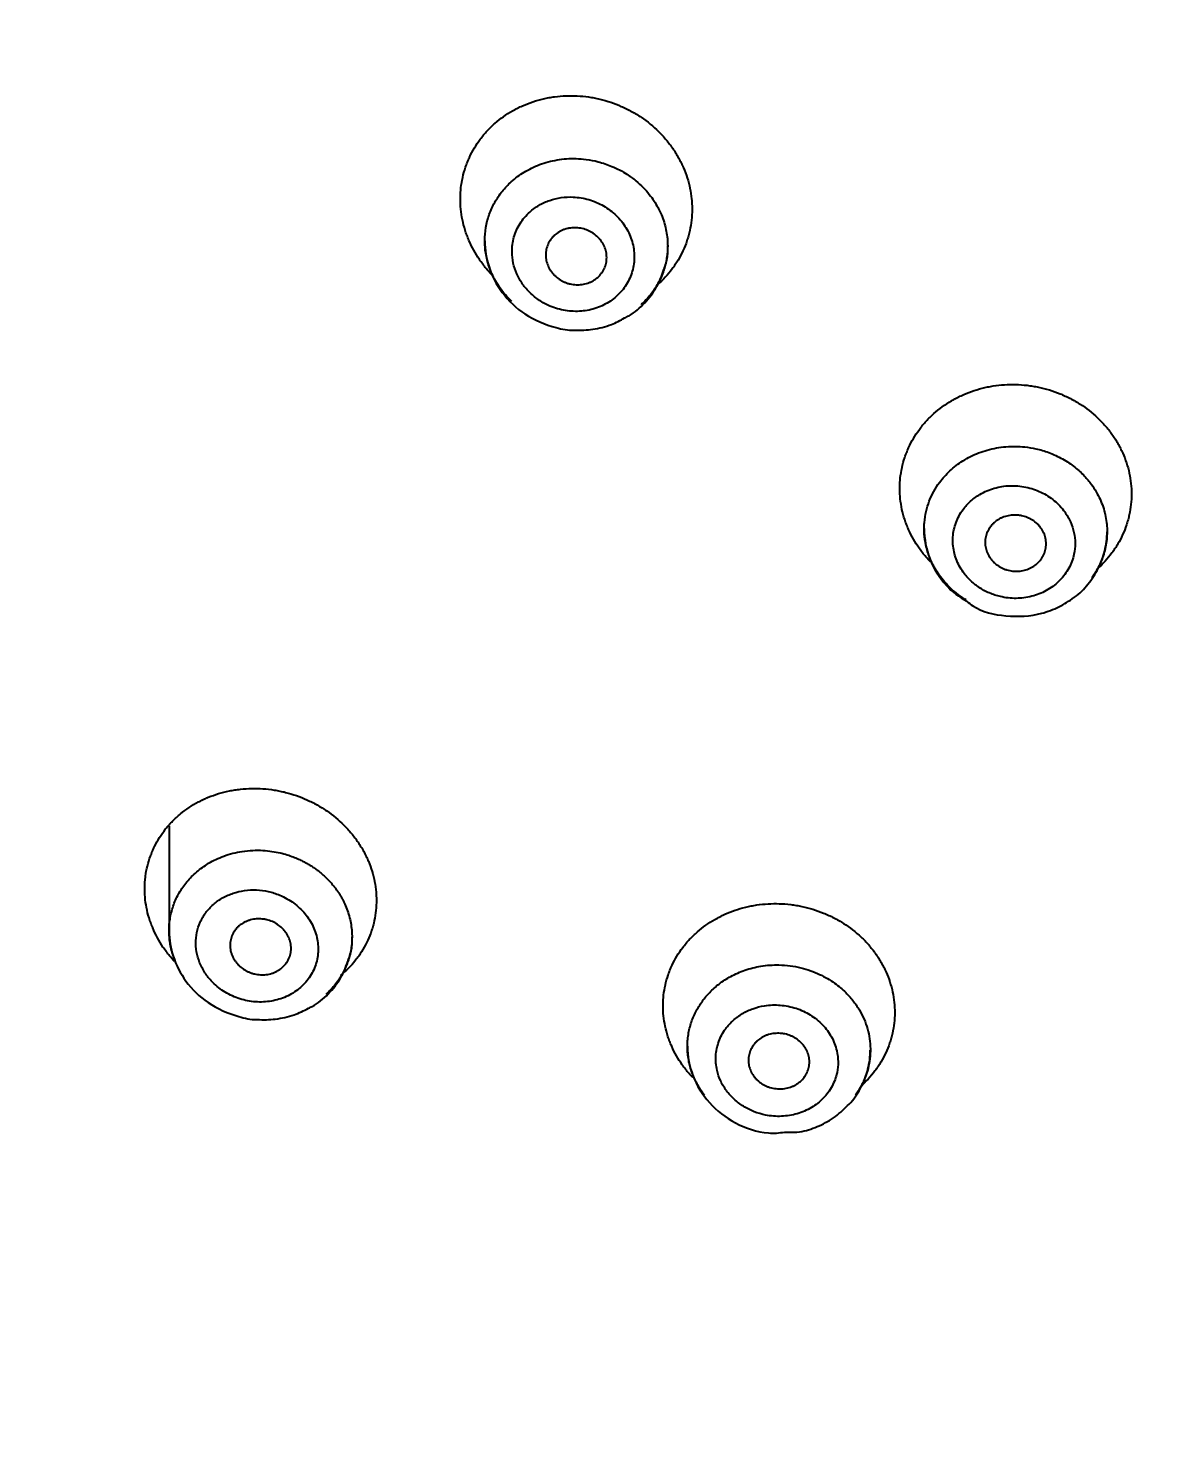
# Model space of a CAD drawing. Header units: millimetres. Extents: x 6110 to 6704, y -2661 to -1821.
# Drawn here: x 6328.56 to 6333.18, y -2169.86 to -2164.1 of the extents above; entities that cross this region are included whole.
import ezdxf

# ---------------------------------------------------------------- set-up
doc = ezdxf.new("R2010")
doc.units = ezdxf.units.MM
doc.header["$LTSCALE"] = 0.1
doc.linetypes.add('HIDDEN2', pattern=[4.7625, 3.175, -1.5875])
doc.layers.add('1', color=4, linetype='HIDDEN2', lineweight=13)
doc.layers.add('DIM', color=3, linetype='Continuous', lineweight=9)
doc.styles.get("Standard").update_dxf_attribs({"font": 'arial.ttf'})
doc.dimstyles.new('ISO-25', dxfattribs={"dimtxt": 2.5, "dimasz": 2.5, "dimexe": 1.25, "dimexo": 0.625, "dimtad": 1, "dimlfac": 5, "dimtxsty": 'Standard', "dimcen": 2.5, "dimadec": 0, "dimazin": 0, "dimtfac": 1, "dimtmove": 0, "dimatfit": 3, "dimfxl": 0, "dimarcsym": 0})

# ---------------------------------------------------------------- blocks, each defined once
blk = doc.blocks.new('*D85')
at = {"layer": 'Defpoints', "color": 0}
for p in [(6324.4599, -2027.3782), (6392.6916, -2027.3782), (6311.704, -2532.5418)]:
    blk.add_point(p, dxfattribs=at)
at = {"layer": 'DIM', "color": 0, "lineweight": -2}
for p, q in [((6325.0849, -2027.3782), (6393.9416, -2027.3782)), ((6392.6916, -2527.5418), (6392.6916, -2032.3782)), ((6312.329, -2532.5418), (6393.9416, -2532.5418))]:
    blk.add_line(p, q, dxfattribs=at)
at = {"layer": 'DIM', "color": 0}
for points in [[(6391.8583, -2032.3782), (6393.5249, -2032.3782), (6392.6916, -2027.3782)], [(6391.8583, -2527.5418), (6393.5249, -2527.5418), (6392.6916, -2532.5418)]]:
    blk.add_solid(points, dxfattribs=at)
at = {"layer": 'DIM', "color": 0, "insert": (6389.0618, -2279.96), "char_height": 5, "attachment_point": 5, "rotation": 90}
blk.add_mtext('2020,7', dxfattribs=at)
blk = doc.blocks.new('*D93')
at = {"layer": 'Defpoints', "color": 0}
for p in [(6325.0849, -2027.3782), (6402.037, -2595.9805), (6423.8203, -2595.9805)]:
    blk.add_point(p, dxfattribs=at)
at = {"layer": 'DIM', "color": 0, "lineweight": -2}
for p, q in [((6325.7099, -2027.3782), (6425.0703, -2027.3782)), ((6423.8203, -2032.3782), (6423.8203, -2590.9805)), ((6402.662, -2595.9805), (6425.0703, -2595.9805))]:
    blk.add_line(p, q, dxfattribs=at)
at = {"layer": 'DIM', "color": 0}
for points in [[(6422.9869, -2032.3782), (6424.6536, -2032.3782), (6423.8203, -2027.3782)], [(6422.9869, -2590.9805), (6424.6536, -2590.9805), (6423.8203, -2595.9805)]]:
    blk.add_solid(points, dxfattribs=at)
at = {"layer": 'DIM', "color": 0, "insert": (6420.1905, -2311.6794), "char_height": 5, "attachment_point": 5, "rotation": 90}
blk.add_mtext('2274,4', dxfattribs=at)

msp = doc.modelspace()

# ---------------------------------------------------------------- hatches: boundary and pattern name
at = {"layer": 'DIM'}
h = msp.add_hatch(dxfattribs=at)
h.set_pattern_fill('ANSI31', color=2)
edge = h.paths.add_edge_path()
edge.add_line((6619.6172, -2595.9805), (6619.6172, -1962.2056))
edge.add_line((6634.6172, -1966.1101), (6619.6172, -1966.1101))
edge.add_line((6634.6172, -2610.9805), (6634.6172, -1966.1101))
edge.add_line((6634.6172, -2610.9805), (6184.4567, -2610.9805))
edge.add_line((6619.6172, -2595.9805), (6184.4567, -2595.9805))
edge.add_line((6184.4567, -2610.9805), (6184.4567, -2595.9805))

# ---------------------------------------------------------------- linework, layer by layer
at = {"layer": '1', "color": 7, "linetype": 'Continuous', "lineweight": -3}
msp.add_line((6329.1343, -2167.3685), (6329.1343, -2167.7969), dxfattribs=at)
for centre, major_axis, start_param, end_param in [((6338.0093, -2168.509), (-13.75, 0), 3.141606, 7.301236), ((6338.0093, -2168.5196), (-13.75, 0), 3.141627, 6.283151), ((6338.0093, -2168.8384), (13.1753, 0), 4.984867, 10.723113)]:
    msp.add_ellipse(centre, major_axis=major_axis, ratio=0.906308, start_param=start_param, end_param=end_param, dxfattribs=at)
for points, knots in [([(6330.4565, -2165.1065), (6330.4488, -2165.0985), (6330.4414, -2165.0902), (6330.4294, -2165.0758), (6330.4246, -2165.0698), (6330.4154, -2165.0576), (6330.411, -2165.0515), (6330.3897, -2165.0203), (6330.3753, -2164.9941), (6330.3606, -2164.9599), (6330.3579, -2164.9529), (6330.3527, -2164.9389), (6330.3503, -2164.9318), (6330.3436, -2164.9105), (6330.3399, -2164.8963), (6330.3311, -2164.8532), (6330.3282, -2164.8242), (6330.3284, -2164.7875), (6330.3287, -2164.7802), (6330.3295, -2164.7656), (6330.3302, -2164.7584), (6330.3326, -2164.7368), (6330.3373, -2164.7083), (6330.345, -2164.6805), (6330.352, -2164.6598), (6330.3545, -2164.653), (6330.3599, -2164.6394), (6330.3627, -2164.6327), (6330.3779, -2164.5996), (6330.3928, -2164.5747), (6330.4146, -2164.5456), (6330.4192, -2164.5398), (6330.4286, -2164.5285), (6330.4334, -2164.523), (6330.4486, -2164.5067), (6330.4592, -2164.4964), (6330.4924, -2164.4673), (6330.5166, -2164.4501), (6330.5493, -2164.4314), (6330.5559, -2164.4278), (6330.5695, -2164.421), (6330.5763, -2164.4178), (6330.597, -2164.4085), (6330.6252, -2164.3976), (6330.6545, -2164.3894), (6330.6768, -2164.3842), (6330.6844, -2164.3826), (6330.6996, -2164.3799), (6330.7072, -2164.3787), (6330.7456, -2164.3736), (6330.7765, -2164.3724), (6330.8228, -2164.3748), (6330.8383, -2164.3763), (6330.8616, -2164.3796), (6330.8694, -2164.3809), (6330.8848, -2164.3838), (6330.8924, -2164.3855), (6330.9303, -2164.3945), (6330.9598, -2164.4044), (6330.9954, -2164.42), (6331.0025, -2164.4233), (6331.0166, -2164.4302), (6331.0235, -2164.4339), (6331.044, -2164.4452), (6331.0572, -2164.4533), (6331.0955, -2164.4792), (6331.1193, -2164.4986), (6331.1467, -2164.5257), (6331.1521, -2164.5313), (6331.1624, -2164.5426), (6331.1675, -2164.5483), (6331.1821, -2164.5658), (6331.2003, -2164.5898), (6331.2161, -2164.6153), (6331.227, -2164.635), (6331.2305, -2164.6417), (6331.2371, -2164.6552), (6331.2402, -2164.6621), (6331.2549, -2164.6963), (6331.2638, -2164.7244), (6331.2726, -2164.7674), (6331.2749, -2164.7819), (6331.2771, -2164.8039), (6331.2776, -2164.8112), (6331.2783, -2164.8258), (6331.2784, -2164.8331), (6331.2782, -2164.8693), (6331.275, -2164.898), (6331.2672, -2164.9334), (6331.2655, -2164.9405), (6331.2616, -2164.9546), (6331.2594, -2164.9615), (6331.2525, -2164.9821), (6331.2418, -2165.009), (6331.2284, -2165.0346), (6331.2173, -2165.0533), (6331.2134, -2165.0594), (6331.2052, -2165.0716), (6331.201, -2165.0776), (6331.1789, -2165.1071), (6331.1589, -2165.1288), (6331.1364, -2165.1485)], [0, 0, 0, 0, 0.015212, 0.015212, 0.025688, 0.025688, 0.036165, 0.036165, 0.07807, 0.07807, 0.088547, 0.088547, 0.099023, 0.099023, 0.119976, 0.119976, 0.161882, 0.161882, 0.172359, 0.172359, 0.182835, 0.182835, 0.203788, 0.224741, 0.224741, 0.235218, 0.235218, 0.245694, 0.245694, 0.2876, 0.2876, 0.298076, 0.298076, 0.308553, 0.308553, 0.329506, 0.329506, 0.371412, 0.371412, 0.381888, 0.381888, 0.392365, 0.392365, 0.413318, 0.434271, 0.434271, 0.444747, 0.444747, 0.455223, 0.455223, 0.497129, 0.497129, 0.518082, 0.518082, 0.528559, 0.528559, 0.539035, 0.539035, 0.580941, 0.580941, 0.591418, 0.591418, 0.601894, 0.601894, 0.622847, 0.622847, 0.664753, 0.664753, 0.675229, 0.675229, 0.685706, 0.685706, 0.706659, 0.727612, 0.727612, 0.738088, 0.738088, 0.748565, 0.748565, 0.790471, 0.790471, 0.811424, 0.811424, 0.8219, 0.8219, 0.832376, 0.832376, 0.874282, 0.874282, 0.884759, 0.884759, 0.895235, 0.895235, 0.916188, 0.937141, 0.937141, 0.947618, 0.947618, 0.958094, 0.958094, 1, 1, 1, 1]), ([(6330.4284, -2164.9675), (6330.4284, -2164.9494), (6330.4315, -2164.9129), (6330.4454, -2164.86), (6330.4681, -2164.81), (6330.4987, -2164.7648), (6330.5387, -2164.7224), (6330.5897, -2164.6844), (6330.6531, -2164.6535), (6330.7254, -2164.634), (6330.7905, -2164.6295), (6330.847, -2164.6339), (6330.8966, -2164.6435), (6330.9537, -2164.6627), (6331.0055, -2164.69), (6331.0475, -2164.7206), (6331.0779, -2164.7486), (6331.1027, -2164.7767), (6331.1224, -2164.8039), (6331.1376, -2164.8295), (6331.1553, -2164.8653), (6331.1715, -2164.9133), (6331.1779, -2164.959), (6331.1784, -2164.984), (6331.1784, -2164.9887)], [0, 0, 0, 0, 0.049851, 0.100414, 0.150412, 0.199851, 0.24874, 0.306953, 0.368131, 0.432286, 0.499424, 0.533734, 0.576396, 0.627402, 0.686743, 0.725751, 0.761644, 0.794419, 0.824077, 0.850617, 0.874039, 0.93123, 0.987189, 1, 1, 1, 1]), ([(6330.9688, -2165.1957), (6330.9765, -2165.1887), (6330.991, -2165.1739), (6331.0093, -2165.149), (6331.0236, -2165.1218), (6331.0341, -2165.0931), (6331.0404, -2165.0631), (6331.0423, -2165.0325), (6331.04, -2165.0018), (6331.0333, -2164.9714), (6331.0226, -2164.942), (6331.008, -2164.914), (6330.9896, -2164.8878), (6330.9678, -2164.864), (6330.9432, -2164.8428), (6330.9159, -2164.8247), (6330.8864, -2164.81), (6330.8554, -2164.7988), (6330.8232, -2164.7915), (6330.785, -2164.7876), (6330.7413, -2164.7897), (6330.6939, -2164.8012), (6330.6501, -2164.8211), (6330.6161, -2164.846), (6330.5908, -2164.872), (6330.5725, -2164.897), (6330.5581, -2164.9242), (6330.5476, -2164.953), (6330.5414, -2164.983), (6330.5393, -2165.0187), (6330.5438, -2165.0598), (6330.5586, -2165.1046), (6330.582, -2165.1461), (6330.6136, -2165.1829), (6330.6517, -2165.2136), (6330.6906, -2165.2344), (6330.7267, -2165.2473), (6330.7589, -2165.2546), (6330.7916, -2165.2579), (6330.8244, -2165.2573), (6330.8566, -2165.2526), (6330.8877, -2165.2439), (6330.9172, -2165.2316), (6330.9446, -2165.2156), (6330.961, -2165.2027), (6330.9688, -2165.1957)], [0, 0, 0, 0, 0.020913, 0.041616, 0.062519, 0.083436, 0.104147, 0.125044, 0.145884, 0.166598, 0.187561, 0.208333, 0.229051, 0.250073, 0.270835, 0.291551, 0.312574, 0.33341, 0.354119, 0.375059, 0.406327, 0.437506, 0.468858, 0.500099, 0.521001, 0.541751, 0.562693, 0.583575, 0.604285, 0.62517, 0.656449, 0.687612, 0.718927, 0.75007, 0.781384, 0.812537, 0.833475, 0.854197, 0.875058, 0.895961, 0.916665, 0.937543, 0.958421, 0.979109, 1, 1, 1, 1]), ([(6330.8915, -2165.1181), (6330.8856, -2165.1233), (6330.8793, -2165.1278), (6330.8691, -2165.1337), (6330.8655, -2165.1356), (6330.8583, -2165.1388), (6330.8545, -2165.1403), (6330.8431, -2165.1442), (6330.8353, -2165.1461), (6330.8233, -2165.1477), (6330.8192, -2165.1481), (6330.811, -2165.1485), (6330.8069, -2165.1485), (6330.7947, -2165.1479), (6330.7866, -2165.1468), (6330.7766, -2165.1445), (6330.7746, -2165.144), (6330.7706, -2165.1429), (6330.7647, -2165.1411), (6330.7551, -2165.1374), (6330.7478, -2165.1339), (6330.7406, -2165.13), (6330.7371, -2165.1278), (6330.7269, -2165.121), (6330.7206, -2165.1159), (6330.712, -2165.1075), (6330.7093, -2165.1045), (6330.7041, -2165.0984), (6330.7016, -2165.0952), (6330.6948, -2165.0854), (6330.691, -2165.0785), (6330.6863, -2165.0677), (6330.6849, -2165.064), (6330.6826, -2165.0566), (6330.6816, -2165.0528), (6330.6792, -2165.0415), (6330.6784, -2165.0339), (6330.6784, -2165.0223), (6330.6786, -2165.0185), (6330.6794, -2165.0109), (6330.6806, -2165.0034), (6330.6826, -2164.9961), (6330.685, -2164.9888), (6330.6864, -2164.9852), (6330.6911, -2164.9748), (6330.695, -2164.9682), (6330.7018, -2164.959), (6330.7043, -2164.956), (6330.7096, -2164.9502), (6330.7123, -2164.9475), (6330.7211, -2164.9398), (6330.7274, -2164.9352), (6330.7377, -2164.9293), (6330.7412, -2164.9274), (6330.7485, -2164.9242), (6330.7559, -2164.9212), (6330.7636, -2164.919), (6330.7695, -2164.9176), (6330.7714, -2164.9172), (6330.7754, -2164.9164), (6330.7774, -2164.9161), (6330.7875, -2164.9147), (6330.7956, -2164.9143), (6330.8079, -2164.9149), (6330.8119, -2164.9153), (6330.8201, -2164.9164), (6330.8242, -2164.9171), (6330.8362, -2164.9199), (6330.8439, -2164.9225), (6330.8552, -2164.9273), (6330.859, -2164.9292), (6330.8662, -2164.9331), (6330.8697, -2164.9352), (6330.8798, -2164.942), (6330.886, -2164.947), (6330.8948, -2164.9556), (6330.8975, -2164.9585), (6330.9027, -2164.9646), (6330.9075, -2164.9709), (6330.9117, -2164.9776), (6330.9155, -2164.9845), (6330.9173, -2164.9881), (6330.922, -2164.9989), (6330.9244, -2165.0063), (6330.9268, -2165.0176), (6330.9274, -2165.0214), (6330.9282, -2165.0291), (6330.9284, -2165.033), (6330.9284, -2165.0444), (6330.9276, -2165.052), (6330.9252, -2165.0632), (6330.9242, -2165.0669), (6330.9218, -2165.0742), (6330.919, -2165.0812), (6330.9155, -2165.088), (6330.9117, -2165.0946), (6330.9095, -2165.0978), (6330.9026, -2165.1071), (6330.8974, -2165.1129), (6330.8915, -2165.1181)], [0, 0, 0, 0, 0.03125, 0.03125, 0.046875, 0.046875, 0.0625, 0.0625, 0.09375, 0.09375, 0.109375, 0.109375, 0.125, 0.125, 0.15625, 0.15625, 0.164063, 0.164063, 0.171875, 0.1875, 0.203125, 0.203125, 0.21875, 0.21875, 0.25, 0.25, 0.265625, 0.265625, 0.28125, 0.28125, 0.3125, 0.3125, 0.328125, 0.328125, 0.34375, 0.34375, 0.375, 0.375, 0.390625, 0.390625, 0.40625, 0.421875, 0.421875, 0.4375, 0.4375, 0.46875, 0.46875, 0.484375, 0.484375, 0.5, 0.5, 0.53125, 0.53125, 0.546875, 0.546875, 0.5625, 0.578125, 0.578125, 0.585938, 0.585938, 0.59375, 0.59375, 0.625, 0.625, 0.640625, 0.640625, 0.65625, 0.65625, 0.6875, 0.6875, 0.703125, 0.703125, 0.71875, 0.71875, 0.75, 0.75, 0.765625, 0.765625, 0.78125, 0.796875, 0.796875, 0.8125, 0.8125, 0.84375, 0.84375, 0.859375, 0.859375, 0.875, 0.875, 0.90625, 0.90625, 0.921875, 0.921875, 0.9375, 0.953125, 0.953125, 0.96875, 0.96875, 1, 1, 1, 1]), ([(6330.5391, -2165.2169), (6330.5299, -2165.2082), (6330.5129, -2165.1903), (6330.4907, -2165.1619), (6330.4724, -2165.1329), (6330.4576, -2165.1039), (6330.4462, -2165.0751), (6330.4379, -2165.0471), (6330.4323, -2165.02), (6330.4292, -2164.994), (6330.4284, -2164.9766), (6330.4284, -2164.968), (6330.4284, -2164.9675)], [0, 0, 0, 0, 0.131335, 0.257498, 0.378454, 0.494203, 0.604747, 0.710087, 0.810223, 0.905157, 0.994891, 1, 1, 1, 1]), ([(6330.4284, -2164.9678), (6330.4289, -2165.0054), (6330.4409, -2165.0794), (6330.4963, -2165.1865), (6330.5916, -2165.2769), (6330.699, -2165.3212), (6330.7715, -2165.336), (6330.7975, -2165.3346), (6330.7988, -2165.3346)], [0, 0, 0, 0, 0.193845, 0.401845, 0.625168, 0.865833, 0.993034, 1, 1, 1, 1]), ([(6331.1784, -2164.9887), (6331.1784, -2165.0039), (6331.176, -2165.037), (6331.1685, -2165.0694), (6331.163, -2165.0865)], [0, 0, 0, 0, 0.458763, 1, 1, 1, 1]), ([(6331.0016, -2165.2844), (6331.0079, -2165.2816), (6331.0392, -2165.2662), (6331.0867, -2165.2234), (6331.1353, -2165.16), (6331.1545, -2165.1124), (6331.1611, -2165.0894)], [0, 0, 0, 0, 0.07826, 0.397172, 0.72426, 1, 1, 1, 1]), ([(6331.163, -2165.0865), (6331.1625, -2165.0879), (6331.1561, -2165.1074), (6331.1403, -2165.1434), (6331.1089, -2165.1903), (6331.0831, -2165.2177), (6331.0693, -2165.2302)], [0, 0, 0, 0, 0.025772, 0.358155, 0.682881, 1, 1, 1, 1]), ([(6330.7988, -2165.3346), (6330.8233, -2165.3356), (6330.8736, -2165.3329), (6330.9432, -2165.3156), (6330.9843, -2165.295), (6331.0016, -2165.2844)], [0, 0, 0, 0, 0.339816, 0.712079, 1, 1, 1, 1]), ([(6332.2555, -2166.284), (6332.2493, -2166.2776), (6332.2432, -2166.2711), (6332.2324, -2166.2587), (6332.2276, -2166.2528), (6332.2183, -2166.241), (6332.2139, -2166.235), (6332.1924, -2166.2047), (6332.1778, -2166.1792), (6332.163, -2166.1457), (6332.1602, -2166.1389), (6332.1549, -2166.1252), (6332.1524, -2166.1182), (6332.1457, -2166.0974), (6332.1419, -2166.0834), (6332.1329, -2166.0411), (6332.1299, -2166.0126), (6332.1299, -2165.9764), (6332.1301, -2165.9692), (6332.1309, -2165.9548), (6332.1314, -2165.9476), (6332.1337, -2165.9263), (6332.1383, -2165.8981), (6332.1459, -2165.8705), (6332.1527, -2165.85), (6332.1551, -2165.8433), (6332.1604, -2165.8297), (6332.1633, -2165.8231), (6332.1782, -2165.7902), (6332.1929, -2165.7654), (6332.2145, -2165.7361), (6332.2189, -2165.7304), (6332.2282, -2165.719), (6332.2331, -2165.7135), (6332.248, -2165.6971), (6332.2585, -2165.6867), (6332.2915, -2165.6572), (6332.3155, -2165.6397), (6332.3479, -2165.6205), (6332.3546, -2165.6168), (6332.368, -2165.6097), (6332.3748, -2165.6064), (6332.3954, -2165.5968), (6332.4235, -2165.5853), (6332.4527, -2165.5764), (6332.475, -2165.5708), (6332.4825, -2165.5691), (6332.4976, -2165.5659), (6332.5053, -2165.5646), (6332.5436, -2165.5585), (6332.5745, -2165.5566), (6332.6209, -2165.5578), (6332.6364, -2165.5589), (6332.6597, -2165.5616), (6332.6675, -2165.5627), (6332.683, -2165.5652), (6332.6906, -2165.5666), (6332.7287, -2165.5746), (6332.7582, -2165.5836), (6332.7941, -2165.5982), (6332.8012, -2165.6013), (6332.8153, -2165.6078), (6332.8223, -2165.6113), (6332.843, -2165.6219), (6332.8563, -2165.6296), (6332.8948, -2165.6543), (6332.9187, -2165.673), (6332.9464, -2165.6991), (6332.9518, -2165.7045), (6332.9623, -2165.7154), (6332.9673, -2165.7209), (6332.9821, -2165.7378), (6333.0005, -2165.7611), (6333.0164, -2165.786), (6333.0274, -2165.8052), (6333.0309, -2165.8117), (6333.0376, -2165.8249), (6333.0408, -2165.8316), (6333.0557, -2165.865), (6333.0647, -2165.8925), (6333.0738, -2165.9347), (6333.0761, -2165.949), (6333.0791, -2165.9778), (6333.0799, -2165.9922), (6333.0799, -2166.035), (6333.0768, -2166.0633), (6333.0692, -2166.0984), (6333.0675, -2166.1054), (6333.0637, -2166.1193), (6333.0616, -2166.1262), (6333.0548, -2166.1466), (6333.0443, -2166.1733), (6333.0311, -2166.1988), (6333.0201, -2166.2175), (6333.0163, -2166.2236), (6333.0082, -2166.2358), (6333.004, -2166.2418), (6332.9822, -2166.2713), (6332.9624, -2166.2931), (6332.9401, -2166.3131)], [0, 0, 0, 0, 0.012398, 0.012398, 0.022904, 0.022904, 0.033411, 0.033411, 0.075436, 0.075436, 0.085943, 0.085943, 0.096449, 0.096449, 0.117462, 0.117462, 0.159487, 0.159487, 0.169994, 0.169994, 0.1805, 0.1805, 0.201513, 0.222526, 0.222526, 0.233032, 0.233032, 0.243539, 0.243539, 0.285564, 0.285564, 0.296071, 0.296071, 0.306577, 0.306577, 0.32759, 0.32759, 0.369616, 0.369616, 0.380122, 0.380122, 0.390628, 0.390628, 0.411641, 0.432654, 0.432654, 0.44316, 0.44316, 0.453667, 0.453667, 0.495692, 0.495692, 0.516705, 0.516705, 0.527212, 0.527212, 0.537718, 0.537718, 0.579744, 0.579744, 0.59025, 0.59025, 0.600757, 0.600757, 0.621769, 0.621769, 0.663795, 0.663795, 0.674301, 0.674301, 0.684808, 0.684808, 0.705821, 0.726833, 0.726833, 0.73734, 0.73734, 0.747846, 0.747846, 0.789872, 0.789872, 0.810885, 0.810885, 0.831897, 0.831897, 0.873923, 0.873923, 0.88443, 0.88443, 0.894936, 0.894936, 0.915949, 0.936962, 0.936962, 0.947468, 0.947468, 0.957974, 0.957974, 1, 1, 1, 1]), ([(6332.2299, -2166.1488), (6332.2299, -2166.1402), (6332.2308, -2166.1165), (6332.2368, -2166.0783), (6332.2499, -2166.0354), (6332.2685, -2165.9955), (6332.2956, -2165.953), (6332.3345, -2165.9094), (6332.3884, -2165.868), (6332.4529, -2165.8355), (6332.5262, -2165.8148), (6332.591, -2165.8095), (6332.6455, -2165.8129), (6332.6912, -2165.8205), (6332.7438, -2165.8361), (6332.7981, -2165.8613), (6332.8472, -2165.8943), (6332.8861, -2165.9302), (6332.9147, -2165.9645), (6332.9419, -2166.0063), (6332.9653, -2166.0582), (6332.9797, -2166.122), (6332.981, -2166.185), (6332.9702, -2166.2452), (6332.9489, -2166.3008), (6332.9284, -2166.3345), (6332.9169, -2166.3501)], [0, 0, 0, 0, 0.020043, 0.05554, 0.090308, 0.124345, 0.157654, 0.20605, 0.256582, 0.309253, 0.364064, 0.421017, 0.448038, 0.48117, 0.52041, 0.565752, 0.610467, 0.649519, 0.682902, 0.710615, 0.762536, 0.812979, 0.861945, 0.909437, 0.955454, 1, 1, 1, 1]), ([(6332.8066, -2166.3362), (6332.8127, -2166.328), (6332.8237, -2166.3107), (6332.8363, -2166.283), (6332.846, -2166.2491), (6332.8503, -2166.2088), (6332.8452, -2166.1635), (6332.8308, -2166.1196), (6332.81, -2166.0835), (6332.7867, -2166.055), (6332.7634, -2166.0331), (6332.7374, -2166.0141), (6332.709, -2165.9983), (6332.6786, -2165.986), (6332.6469, -2165.9774), (6332.6143, -2165.9726), (6332.5815, -2165.9717), (6332.5489, -2165.9749), (6332.5171, -2165.9819), (6332.4867, -2165.9927), (6332.4535, -2166.0096), (6332.4194, -2166.0345), (6332.3915, -2166.0654), (6332.3723, -2166.0955), (6332.3597, -2166.1234), (6332.3513, -2166.1525), (6332.3471, -2166.1825), (6332.3472, -2166.2129), (6332.3517, -2166.243), (6332.3602, -2166.2725), (6332.3729, -2166.3008), (6332.3922, -2166.3317), (6332.4201, -2166.3637), (6332.4584, -2166.3933), (6332.5019, -2166.4158), (6332.544, -2166.4284), (6332.5819, -2166.434), (6332.6148, -2166.4347), (6332.6473, -2166.4315), (6332.679, -2166.4244), (6332.7094, -2166.4135), (6332.7379, -2166.399), (6332.764, -2166.3812), (6332.7873, -2166.3603), (6332.8006, -2166.3445), (6332.8066, -2166.3362)], [0, 0, 0, 0, 0.020914, 0.041607, 0.062488, 0.093728, 0.124941, 0.156107, 0.187404, 0.208174, 0.228894, 0.249923, 0.270675, 0.291393, 0.312433, 0.333242, 0.353953, 0.374923, 0.395822, 0.416536, 0.437407, 0.468733, 0.499978, 0.520864, 0.541628, 0.562599, 0.583466, 0.604178, 0.625077, 0.646043, 0.666755, 0.687565, 0.718946, 0.750019, 0.781387, 0.812486, 0.833437, 0.854155, 0.875008, 0.89589, 0.916597, 0.937516, 0.958391, 0.979082, 1, 1, 1, 1]), ([(6332.6932, -2166.2914), (6332.6873, -2166.2966), (6332.681, -2166.3013), (6332.6708, -2166.3073), (6332.6673, -2166.3091), (6332.6601, -2166.3125), (6332.6563, -2166.3141), (6332.645, -2166.3181), (6332.6372, -2166.3201), (6332.6251, -2166.322), (6332.6211, -2166.3225), (6332.6129, -2166.323), (6332.6088, -2166.3231), (6332.5966, -2166.3228), (6332.5885, -2166.3219), (6332.5764, -2166.3194), (6332.5724, -2166.3184), (6332.5645, -2166.316), (6332.5569, -2166.3133), (6332.5495, -2166.3099), (6332.5441, -2166.3071), (6332.5423, -2166.3062), (6332.5388, -2166.3041), (6332.5371, -2166.3031), (6332.5285, -2166.2976), (6332.5222, -2166.2927), (6332.5136, -2166.2845), (6332.5109, -2166.2817), (6332.5056, -2166.2757), (6332.5032, -2166.2726), (6332.4964, -2166.263), (6332.4925, -2166.2563), (6332.4878, -2166.2457), (6332.4865, -2166.2421), (6332.4841, -2166.2348), (6332.4831, -2166.2311), (6332.4807, -2166.22), (6332.4799, -2166.2125), (6332.4799, -2166.2011), (6332.4801, -2166.1973), (6332.4809, -2166.1898), (6332.4821, -2166.1824), (6332.4841, -2166.1752), (6332.4864, -2166.168), (6332.4878, -2166.1644), (6332.4925, -2166.154), (6332.4964, -2166.1475), (6332.5032, -2166.1383), (6332.5057, -2166.1353), (6332.5109, -2166.1295), (6332.5137, -2166.1268), (6332.5223, -2166.119), (6332.5286, -2166.1144), (6332.5389, -2166.1083), (6332.5424, -2166.1064), (6332.5497, -2166.1031), (6332.557, -2166.1), (6332.5647, -2166.0977), (6332.5725, -2166.0957), (6332.5765, -2166.0948), (6332.5887, -2166.0929), (6332.5968, -2166.0924), (6332.609, -2166.0927), (6332.6131, -2166.093), (6332.6192, -2166.0937), (6332.6213, -2166.0939), (6332.6253, -2166.0946), (6332.6273, -2166.095), (6332.6373, -2166.097), (6332.6451, -2166.0994), (6332.6565, -2166.104), (6332.6602, -2166.1057), (6332.6674, -2166.1094), (6332.6709, -2166.1115), (6332.6811, -2166.118), (6332.6874, -2166.1229), (6332.6961, -2166.1311), (6332.6989, -2166.134), (6332.7041, -2166.1399), (6332.7089, -2166.146), (6332.7131, -2166.1526), (6332.717, -2166.1593), (6332.7188, -2166.1628), (6332.7235, -2166.1734), (6332.7258, -2166.1806), (6332.7282, -2166.1917), (6332.7289, -2166.1955), (6332.7297, -2166.2031), (6332.7299, -2166.2069), (6332.7299, -2166.2182), (6332.7291, -2166.2256), (6332.7267, -2166.2367), (6332.7257, -2166.2404), (6332.7233, -2166.2476), (6332.7206, -2166.2546), (6332.7171, -2166.2613), (6332.7132, -2166.2678), (6332.7111, -2166.2711), (6332.7043, -2166.2804), (6332.699, -2166.2861), (6332.6932, -2166.2914)], [0, 0, 0, 0, 0.03125, 0.03125, 0.046875, 0.046875, 0.0625, 0.0625, 0.09375, 0.09375, 0.109375, 0.109375, 0.125, 0.125, 0.15625, 0.15625, 0.171875, 0.171875, 0.1875, 0.203125, 0.203125, 0.210937, 0.210937, 0.21875, 0.21875, 0.25, 0.25, 0.265625, 0.265625, 0.28125, 0.28125, 0.3125, 0.3125, 0.328125, 0.328125, 0.34375, 0.34375, 0.375, 0.375, 0.390625, 0.390625, 0.40625, 0.421875, 0.421875, 0.4375, 0.4375, 0.46875, 0.46875, 0.484375, 0.484375, 0.5, 0.5, 0.53125, 0.53125, 0.546875, 0.546875, 0.5625, 0.578125, 0.578125, 0.59375, 0.59375, 0.625, 0.625, 0.640625, 0.640625, 0.648437, 0.648437, 0.65625, 0.65625, 0.6875, 0.6875, 0.703125, 0.703125, 0.71875, 0.71875, 0.75, 0.75, 0.765625, 0.765625, 0.78125, 0.796875, 0.796875, 0.8125, 0.8125, 0.84375, 0.84375, 0.859375, 0.859375, 0.875, 0.875, 0.90625, 0.90625, 0.921875, 0.921875, 0.9375, 0.953125, 0.953125, 0.96875, 0.96875, 1, 1, 1, 1]), ([(6332.4017, -2166.4405), (6332.4001, -2166.4396), (6332.3863, -2166.4311), (6332.3621, -2166.414), (6332.3323, -2166.3876), (6332.3075, -2166.3605), (6332.2872, -2166.3334), (6332.2711, -2166.3071), (6332.2585, -2166.2819), (6332.249, -2166.2584), (6332.2421, -2166.2369), (6332.2348, -2166.2076), (6332.2306, -2166.1784), (6332.2299, -2166.1557), (6332.2299, -2166.1488)], [0, 0, 0, 0, 0.01524, 0.132259, 0.241871, 0.344073, 0.438866, 0.526247, 0.606216, 0.678771, 0.743912, 0.801638, 0.939588, 1, 1, 1, 1]), ([(6332.23, -2166.1473), (6332.2304, -2166.1912), (6332.2455, -2166.2737), (6332.3101, -2166.3808), (6332.3725, -2166.4281), (6332.4045, -2166.4458)], [0, 0, 0, 0, 0.353215, 0.714507, 1, 1, 1, 1]), ([(6332.844, -2166.4303), (6332.8447, -2166.4299), (6332.8673, -2166.4158), (6332.9032, -2166.3765), (6332.9466, -2166.3129), (6332.9731, -2166.2392), (6332.9795, -2166.188), (6332.9797, -2166.1615)], [0, 0, 0, 0, 0.007988, 0.25045, 0.497735, 0.747493, 1, 1, 1, 1]), ([(6332.4045, -2166.4458), (6332.4123, -2166.4527), (6332.4572, -2166.4879), (6332.5673, -2166.5127), (6332.6903, -2166.5065), (6332.783, -2166.4711), (6332.8245, -2166.4453), (6332.844, -2166.4303)], [0, 0, 0, 0, 0.066909, 0.36926, 0.681031, 0.841663, 1, 1, 1, 1]), ([(6329.1564, -2167.9227), (6329.1496, -2167.9154), (6329.1429, -2167.9078), (6329.1317, -2167.8942), (6329.127, -2167.8882), (6329.1179, -2167.8761), (6329.1135, -2167.8699), (6329.0926, -2167.8388), (6329.0785, -2167.8128), (6329.0643, -2167.7789), (6329.0616, -2167.772), (6329.0566, -2167.7582), (6329.0543, -2167.7511), (6329.0479, -2167.7301), (6329.0445, -2167.716), (6329.0363, -2167.6735), (6329.0338, -2167.645), (6329.0346, -2167.6091), (6329.0349, -2167.6019), (6329.036, -2167.5876), (6329.0368, -2167.5805), (6329.0395, -2167.5594), (6329.0447, -2167.5315), (6329.0529, -2167.5045), (6329.0602, -2167.4844), (6329.0628, -2167.4778), (6329.0684, -2167.4646), (6329.0714, -2167.4581), (6329.0871, -2167.4261), (6329.1024, -2167.4021), (6329.1291, -2167.3685), (6329.1387, -2167.3577), (6329.1592, -2167.3369), (6329.1699, -2167.3271), (6329.2036, -2167.2993), (6329.2279, -2167.2831), (6329.2608, -2167.2656), (6329.2675, -2167.2622), (6329.2811, -2167.2559), (6329.288, -2167.2528), (6329.3088, -2167.2443), (6329.3371, -2167.2342), (6329.3664, -2167.2267), (6329.3888, -2167.2222), (6329.3963, -2167.2208), (6329.4115, -2167.2184), (6329.4192, -2167.2174), (6329.4576, -2167.2132), (6329.4884, -2167.2126), (6329.5346, -2167.2158), (6329.5501, -2167.2176), (6329.5733, -2167.2213), (6329.581, -2167.2227), (6329.5964, -2167.2259), (6329.604, -2167.2276), (6329.6418, -2167.2372), (6329.6711, -2167.2474), (6329.7066, -2167.2634), (6329.7136, -2167.2667), (6329.7276, -2167.2738), (6329.7345, -2167.2775), (6329.7549, -2167.2889), (6329.768, -2167.2971), (6329.8061, -2167.3233), (6329.8296, -2167.3428), (6329.8567, -2167.3699), (6329.862, -2167.3754), (6329.8723, -2167.3867), (6329.8773, -2167.3925), (6329.8917, -2167.4099), (6329.9097, -2167.4339), (6329.9251, -2167.4592), (6329.9358, -2167.4788), (6329.9392, -2167.4854), (6329.9456, -2167.4988), (6329.9487, -2167.5056), (6329.9629, -2167.5396), (6329.9714, -2167.5674), (6329.9796, -2167.6098), (6329.9816, -2167.6241), (6329.9835, -2167.6457), (6329.9839, -2167.6529), (6329.9844, -2167.6673), (6329.9844, -2167.6744), (6329.9836, -2167.71), (6329.98, -2167.7381), (6329.9716, -2167.7726), (6329.9697, -2167.7795), (6329.9656, -2167.7932), (6329.9633, -2167.8), (6329.9561, -2167.8201), (6329.945, -2167.8462), (6329.9311, -2167.871), (6329.9197, -2167.8891), (6329.9157, -2167.895), (6329.9074, -2167.9067), (6329.903, -2167.9125), (6329.8805, -2167.9409), (6329.8601, -2167.9617), (6329.8374, -2167.9805)], [0, 0, 0, 0, 0.013889, 0.013889, 0.02438, 0.02438, 0.034871, 0.034871, 0.076833, 0.076833, 0.087323, 0.087323, 0.097814, 0.097814, 0.118795, 0.118795, 0.160757, 0.160757, 0.171248, 0.171248, 0.181738, 0.181738, 0.202719, 0.2237, 0.2237, 0.234191, 0.234191, 0.244681, 0.244681, 0.286643, 0.286643, 0.307625, 0.307625, 0.328606, 0.328606, 0.370568, 0.370568, 0.381058, 0.381058, 0.391549, 0.391549, 0.41253, 0.433511, 0.433511, 0.444001, 0.444001, 0.454492, 0.454492, 0.496454, 0.496454, 0.517435, 0.517435, 0.527926, 0.527926, 0.538416, 0.538416, 0.580378, 0.580378, 0.590869, 0.590869, 0.60136, 0.60136, 0.622341, 0.622341, 0.664303, 0.664303, 0.674793, 0.674793, 0.685284, 0.685284, 0.706265, 0.727246, 0.727246, 0.737737, 0.737737, 0.748227, 0.748227, 0.790189, 0.790189, 0.81117, 0.81117, 0.821661, 0.821661, 0.832151, 0.832151, 0.874114, 0.874114, 0.884604, 0.884604, 0.895095, 0.895095, 0.916076, 0.937057, 0.937057, 0.947547, 0.947547, 0.958038, 0.958038, 1, 1, 1, 1]), ([(6329.1343, -2167.797), (6329.1343, -2167.7805), (6329.137, -2167.7463), (6329.1497, -2167.6957), (6329.1716, -2167.6462), (6329.2021, -2167.6003), (6329.2413, -2167.5589), (6329.2903, -2167.5221), (6329.3513, -2167.4913), (6329.4257, -2167.4702), (6329.4934, -2167.4653), (6329.5463, -2167.4696), (6329.5806, -2167.4754), (6329.6107, -2167.4829), (6329.6368, -2167.4915), (6329.6588, -2167.5003), (6329.6771, -2167.5088), (6329.6917, -2167.5164), (6329.7029, -2167.5227), (6329.7108, -2167.5275), (6329.7199, -2167.5332), (6329.7309, -2167.5406), (6329.7445, -2167.5505), (6329.7574, -2167.5609), (6329.7696, -2167.5716), (6329.7811, -2167.5825), (6329.7919, -2167.5937), (6329.8021, -2167.6052), (6329.8116, -2167.6168), (6329.8204, -2167.6285), (6329.8286, -2167.6403), (6329.8361, -2167.6522), (6329.843, -2167.6641), (6329.8493, -2167.6761), (6329.8616, -2167.7019), (6329.8762, -2167.7431), (6329.8834, -2167.7884), (6329.8843, -2167.8147), (6329.8843, -2167.8218)], [0, 0, 0, 0, 0.045993, 0.095417, 0.1454, 0.195949, 0.247072, 0.300178, 0.359985, 0.426491, 0.499691, 0.532169, 0.561584, 0.587933, 0.611218, 0.631437, 0.648589, 0.662675, 0.673694, 0.681645, 0.68653, 0.701305, 0.71586, 0.730194, 0.744309, 0.758204, 0.771879, 0.785334, 0.798569, 0.811585, 0.82438, 0.836956, 0.849313, 0.86145, 0.873368, 0.926884, 0.980351, 1, 1, 1, 1]), ([(6329.6734, -2168.0292), (6329.6811, -2168.0224), (6329.6955, -2168.0079), (6329.7137, -2167.9835), (6329.7279, -2167.9569), (6329.7383, -2167.9287), (6329.7444, -2167.8993), (6329.7461, -2167.8692), (6329.7436, -2167.839), (6329.7367, -2167.8091), (6329.7257, -2167.7802), (6329.7109, -2167.7526), (6329.6922, -2167.7269), (6329.6702, -2167.7035), (6329.6454, -2167.6827), (6329.6179, -2167.6649), (6329.5834, -2167.6482), (6329.5414, -2167.6347), (6329.4923, -2167.6284), (6329.4433, -2167.6306), (6329.3962, -2167.6418), (6329.3527, -2167.6611), (6329.3147, -2167.6883), (6329.2834, -2167.722), (6329.2605, -2167.7612), (6329.2465, -2167.8041), (6329.2423, -2167.8492), (6329.2477, -2167.8946), (6329.2628, -2167.9386), (6329.2865, -2167.9795), (6329.3149, -2168.0117), (6329.3439, -2168.036), (6329.3714, -2168.0537), (6329.401, -2168.0682), (6329.4321, -2168.0791), (6329.4642, -2168.0863), (6329.4969, -2168.0896), (6329.5296, -2168.0891), (6329.5617, -2168.0846), (6329.5927, -2168.0762), (6329.6221, -2168.0642), (6329.6494, -2168.0486), (6329.6657, -2168.036), (6329.6734, -2168.0292)], [0, 0, 0, 0, 0.020974, 0.041732, 0.062672, 0.083573, 0.10428, 0.125197, 0.146031, 0.166734, 0.187701, 0.208487, 0.22919, 0.250185, 0.270977, 0.291679, 0.312649, 0.343822, 0.37508, 0.406309, 0.437532, 0.468868, 0.500119, 0.531401, 0.562606, 0.593874, 0.625041, 0.656284, 0.687486, 0.718701, 0.749933, 0.770822, 0.791537, 0.812431, 0.833348, 0.854059, 0.874919, 0.895876, 0.916581, 0.937391, 0.958399, 0.979143, 1, 1, 1, 1]), ([(6331.2812, -2168.3987), (6331.276, -2168.3933), (6331.271, -2168.3878), (6331.2611, -2168.3765), (6331.2563, -2168.3707), (6331.2471, -2168.3589), (6331.2426, -2168.353), (6331.2212, -2168.3228), (6331.2067, -2168.2974), (6331.1919, -2168.2642), (6331.1891, -2168.2574), (6331.1839, -2168.2438), (6331.1815, -2168.2369), (6331.1748, -2168.2162), (6331.1711, -2168.2024), (6331.1622, -2168.1605), (6331.1592, -2168.1322), (6331.1594, -2168.0964), (6331.1596, -2168.0893), (6331.1604, -2168.0751), (6331.161, -2168.068), (6331.1634, -2168.047), (6331.1681, -2168.0192), (6331.1758, -2167.9919), (6331.1826, -2167.9718), (6331.1851, -2167.9651), (6331.1905, -2167.9518), (6331.1933, -2167.9452), (6331.2084, -2167.9128), (6331.2231, -2167.8884), (6331.2448, -2167.8597), (6331.2493, -2167.8541), (6331.2587, -2167.843), (6331.2635, -2167.8375), (6331.2785, -2167.8214), (6331.2891, -2167.8113), (6331.3221, -2167.7824), (6331.3461, -2167.7653), (6331.3786, -2167.7466), (6331.3853, -2167.743), (6331.3987, -2167.7361), (6331.4055, -2167.7328), (6331.4262, -2167.7235), (6331.4542, -2167.7124), (6331.4834, -2167.7038), (6331.5057, -2167.6984), (6331.5132, -2167.6968), (6331.5284, -2167.6938), (6331.536, -2167.6925), (6331.5744, -2167.6868), (6331.6052, -2167.6851), (6331.6516, -2167.6865), (6331.6671, -2167.6877), (6331.6904, -2167.6905), (6331.6982, -2167.6917), (6331.7136, -2167.6942), (6331.7213, -2167.6957), (6331.7593, -2167.7038), (6331.7888, -2167.7129), (6331.8246, -2167.7275), (6331.8318, -2167.7306), (6331.8459, -2167.7371), (6331.8529, -2167.7405), (6331.8735, -2167.7512), (6331.8867, -2167.7589), (6331.9252, -2167.7835), (6331.9491, -2167.8021), (6331.9767, -2167.8281), (6331.9821, -2167.8335), (6331.9926, -2167.8443), (6331.9976, -2167.8498), (6332.0123, -2167.8667), (6332.0307, -2167.8899), (6332.0466, -2167.9145), (6332.0575, -2167.9336), (6332.061, -2167.9401), (6332.0677, -2167.9532), (6332.0708, -2167.9598), (6332.0856, -2167.9931), (6332.0945, -2168.0203), (6332.1035, -2168.0622), (6332.1057, -2168.0763), (6332.1087, -2168.1048), (6332.1094, -2168.1191), (6332.1092, -2168.1615), (6332.1061, -2168.1895), (6332.0984, -2168.2242), (6332.0966, -2168.2311), (6332.0928, -2168.2448), (6332.0906, -2168.2517), (6332.0838, -2168.2719), (6332.0732, -2168.2982), (6332.0598, -2168.3233), (6332.0488, -2168.3417), (6332.0449, -2168.3478), (6332.0369, -2168.3598), (6332.0326, -2168.3657), (6332.0107, -2168.3948), (6331.9908, -2168.4162), (6331.9685, -2168.4358)], [0, 0, 0, 0, 0.010485, 0.010485, 0.021012, 0.021012, 0.031538, 0.031538, 0.073645, 0.073645, 0.084172, 0.084172, 0.094699, 0.094699, 0.115752, 0.115752, 0.157859, 0.157859, 0.168386, 0.168386, 0.178913, 0.178913, 0.199966, 0.22102, 0.22102, 0.231547, 0.231547, 0.242073, 0.242073, 0.28418, 0.28418, 0.294707, 0.294707, 0.305234, 0.305234, 0.326288, 0.326288, 0.368395, 0.368395, 0.378921, 0.378921, 0.389448, 0.389448, 0.410502, 0.431555, 0.431555, 0.442082, 0.442082, 0.452609, 0.452609, 0.494716, 0.494716, 0.515769, 0.515769, 0.526296, 0.526296, 0.536823, 0.536823, 0.57893, 0.57893, 0.589456, 0.589456, 0.599983, 0.599983, 0.621037, 0.621037, 0.663144, 0.663144, 0.673671, 0.673671, 0.684197, 0.684197, 0.705251, 0.726304, 0.726304, 0.736831, 0.736831, 0.747358, 0.747358, 0.789465, 0.789465, 0.810518, 0.810518, 0.831572, 0.831572, 0.873679, 0.873679, 0.884206, 0.884206, 0.894732, 0.894732, 0.915786, 0.936839, 0.936839, 0.947366, 0.947366, 0.957893, 0.957893, 1, 1, 1, 1]), ([(6329.597, -2167.9489), (6329.5911, -2167.9539), (6329.5848, -2167.9583), (6329.5746, -2167.9639), (6329.5711, -2167.9657), (6329.5638, -2167.9688), (6329.56, -2167.9702), (6329.5487, -2167.9739), (6329.5409, -2167.9756), (6329.5289, -2167.9771), (6329.5248, -2167.9774), (6329.5166, -2167.9777), (6329.5125, -2167.9776), (6329.5003, -2167.977), (6329.4923, -2167.9758), (6329.4802, -2167.9729), (6329.4762, -2167.9718), (6329.4685, -2167.9692), (6329.4608, -2167.9662), (6329.4535, -2167.9627), (6329.4463, -2167.9588), (6329.4428, -2167.9566), (6329.4326, -2167.9498), (6329.4263, -2167.9447), (6329.4177, -2167.9364), (6329.415, -2167.9334), (6329.4111, -2167.9289), (6329.4099, -2167.9273), (6329.4074, -2167.9241), (6329.4062, -2167.9225), (6329.4006, -2167.9145), (6329.3968, -2167.9077), (6329.3929, -2167.8988), (6329.3922, -2167.897), (6329.3908, -2167.8934), (6329.3902, -2167.8915), (6329.3884, -2167.886), (6329.3874, -2167.8823), (6329.3851, -2167.8712), (6329.3843, -2167.8637), (6329.3844, -2167.8523), (6329.3846, -2167.8485), (6329.3854, -2167.8411), (6329.3867, -2167.8338), (6329.3887, -2167.8266), (6329.3911, -2167.8195), (6329.3926, -2167.816), (6329.3974, -2167.8058), (6329.4013, -2167.7995), (6329.4082, -2167.7905), (6329.4106, -2167.7876), (6329.4159, -2167.782), (6329.4187, -2167.7794), (6329.4274, -2167.772), (6329.4338, -2167.7676), (6329.4441, -2167.7619), (6329.4476, -2167.7602), (6329.4549, -2167.757), (6329.4623, -2167.7543), (6329.4699, -2167.7522), (6329.4778, -2167.7505), (6329.4818, -2167.7498), (6329.4939, -2167.7483), (6329.5019, -2167.748), (6329.5141, -2167.7487), (6329.5182, -2167.7491), (6329.5243, -2167.75), (6329.5264, -2167.7503), (6329.5304, -2167.7511), (6329.5324, -2167.7515), (6329.5424, -2167.7539), (6329.5502, -2167.7565), (6329.5595, -2167.7605), (6329.5614, -2167.7614), (6329.5651, -2167.7632), (6329.567, -2167.7641), (6329.5724, -2167.7671), (6329.5758, -2167.7692), (6329.586, -2167.7759), (6329.5922, -2167.781), (6329.5995, -2167.788), (6329.6009, -2167.7895), (6329.6036, -2167.7924), (6329.6076, -2167.7969), (6329.6137, -2167.8047), (6329.6178, -2167.8113), (6329.6217, -2167.8181), (6329.6234, -2167.8217), (6329.6281, -2167.8324), (6329.6305, -2167.8396), (6329.6328, -2167.8508), (6329.6334, -2167.8545), (6329.6342, -2167.8621), (6329.6344, -2167.8659), (6329.6343, -2167.8772), (6329.6335, -2167.8846), (6329.631, -2167.8955), (6329.63, -2167.8992), (6329.6275, -2167.9062), (6329.6247, -2167.9132), (6329.6212, -2167.9197), (6329.6173, -2167.9261), (6329.6152, -2167.9293), (6329.6082, -2167.9383), (6329.6029, -2167.9439), (6329.597, -2167.9489)], [0, 0, 0, 0, 0.03125, 0.03125, 0.046875, 0.046875, 0.0625, 0.0625, 0.09375, 0.09375, 0.109375, 0.109375, 0.125, 0.125, 0.15625, 0.15625, 0.171875, 0.171875, 0.1875, 0.203125, 0.203125, 0.21875, 0.21875, 0.25, 0.25, 0.265625, 0.265625, 0.273437, 0.273437, 0.28125, 0.28125, 0.3125, 0.3125, 0.320312, 0.320312, 0.328125, 0.328125, 0.34375, 0.34375, 0.375, 0.375, 0.390625, 0.390625, 0.40625, 0.421875, 0.421875, 0.4375, 0.4375, 0.46875, 0.46875, 0.484375, 0.484375, 0.5, 0.5, 0.53125, 0.53125, 0.546875, 0.546875, 0.5625, 0.578125, 0.578125, 0.59375, 0.59375, 0.625, 0.625, 0.640625, 0.640625, 0.648437, 0.648437, 0.65625, 0.65625, 0.6875, 0.6875, 0.695312, 0.695312, 0.703125, 0.703125, 0.71875, 0.71875, 0.75, 0.75, 0.757812, 0.757812, 0.765625, 0.78125, 0.796875, 0.796875, 0.8125, 0.8125, 0.84375, 0.84375, 0.859375, 0.859375, 0.875, 0.875, 0.90625, 0.90625, 0.921875, 0.921875, 0.9375, 0.953125, 0.953125, 0.96875, 0.96875, 1, 1, 1, 1]), ([(6329.1589, -2167.9196), (6329.1573, -2167.9157), (6329.1542, -2167.9078), (6329.15, -2167.8958), (6329.1464, -2167.8837), (6329.1432, -2167.8716), (6329.1405, -2167.8595), (6329.1383, -2167.8474), (6329.1366, -2167.8355), (6329.1354, -2167.8236), (6329.1346, -2167.8118), (6329.1344, -2167.803), (6329.1343, -2167.7981), (6329.1343, -2167.797)], [0, 0, 0, 0, 0.099064, 0.200151, 0.300299, 0.399509, 0.497781, 0.595117, 0.691516, 0.786979, 0.881508, 0.975103, 1, 1, 1, 1]), ([(6329.1344, -2167.7977), (6329.135, -2167.8339), (6329.1465, -2167.9056), (6329.1998, -2168.0101), (6329.2929, -2168.0998), (6329.3984, -2168.1454), (6329.4696, -2168.1617), (6329.4949, -2168.161), (6329.4956, -2168.1609)], [0, 0, 0, 0, 0.191598, 0.399137, 0.623536, 0.866869, 0.996037, 1, 1, 1, 1]), ([(6329.8843, -2167.8218), (6329.8843, -2167.8339), (6329.8825, -2167.8651), (6329.8756, -2167.8978), (6329.8691, -2167.9179), (6329.8685, -2167.9199)], [0, 0, 0, 0, 0.36374, 0.93872, 1, 1, 1, 1]), ([(6329.7055, -2168.1143), (6329.7107, -2168.1121), (6329.7415, -2168.0981), (6329.789, -2168.0567), (6329.8395, -2167.994), (6329.8596, -2167.9462), (6329.8665, -2167.9229)], [0, 0, 0, 0, 0.063539, 0.38581, 0.717514, 1, 1, 1, 1]), ([(6329.8685, -2167.9199), (6329.8631, -2167.9361), (6329.8488, -2167.9696), (6329.8182, -2168.0167), (6329.7913, -2168.0454), (6329.7766, -2168.0586)], [0, 0, 0, 0, 0.308848, 0.654451, 1, 1, 1, 1]), ([(6331.2593, -2168.2713), (6331.2593, -2168.2658), (6331.2597, -2168.2516), (6331.2619, -2168.2287), (6331.2666, -2168.2029), (6331.2734, -2168.1777), (6331.2823, -2168.1533), (6331.2931, -2168.1296), (6331.3058, -2168.107), (6331.3241, -2168.0797), (6331.3508, -2168.048), (6331.3896, -2168.0134), (6331.4378, -2167.9822), (6331.4955, -2167.9568), (6331.562, -2167.94), (6331.6254, -2167.9355), (6331.6804, -2167.9397), (6331.7242, -2167.9479), (6331.7644, -2167.9599), (6331.8008, -2167.9749), (6331.8333, -2167.992), (6331.8619, -2168.0106), (6331.8868, -2168.03), (6331.9081, -2168.0495), (6331.9262, -2168.0688), (6331.9413, -2168.0874), (6331.9538, -2168.105), (6331.9685, -2168.1285), (6331.9843, -2168.1596), (6331.9983, -2168.1993), (6332.007, -2168.2399), (6332.0102, -2168.2809), (6332.0081, -2168.3217), (6332.0006, -2168.3616), (6331.9881, -2168.4002), (6331.9707, -2168.4369), (6331.9561, -2168.4599), (6331.948, -2168.4709)], [0, 0, 0, 0, 0.012975, 0.0337, 0.054316, 0.074823, 0.095222, 0.115512, 0.135694, 0.155768, 0.191584, 0.230824, 0.273488, 0.319575, 0.369084, 0.422013, 0.455612, 0.487481, 0.51762, 0.54603, 0.572709, 0.597657, 0.620874, 0.642361, 0.662116, 0.680139, 0.696432, 0.710992, 0.743757, 0.776357, 0.808793, 0.841065, 0.873175, 0.905123, 0.936909, 0.968534, 1, 1, 1, 1]), ([(6329.4956, -2168.1609), (6329.5208, -2168.1626), (6329.5718, -2168.1612), (6329.6438, -2168.1452), (6329.6868, -2168.1252), (6329.7055, -2168.1143)], [0, 0, 0, 0, 0.337671, 0.699992, 1, 1, 1, 1]), ([(6331.836, -2168.4603), (6331.8421, -2168.4521), (6331.8529, -2168.435), (6331.8652, -2168.4075), (6331.8747, -2168.3739), (6331.8787, -2168.334), (6331.8737, -2168.294), (6331.8635, -2168.2601), (6331.8505, -2168.2322), (6331.8337, -2168.2061), (6331.8135, -2168.182), (6331.79, -2168.1604), (6331.7637, -2168.1418), (6331.7351, -2168.1263), (6331.7047, -2168.1143), (6331.6729, -2168.106), (6331.6403, -2168.1014), (6331.6075, -2168.1007), (6331.5696, -2168.1046), (6331.5275, -2168.1152), (6331.4841, -2168.1357), (6331.4461, -2168.1634), (6331.4184, -2168.194), (6331.3995, -2168.2239), (6331.3872, -2168.2514), (6331.3791, -2168.2803), (6331.3751, -2168.3099), (6331.3754, -2168.3399), (6331.381, -2168.3747), (6331.3941, -2168.4134), (6331.4181, -2168.4535), (6331.4498, -2168.4889), (6331.4885, -2168.5181), (6331.5323, -2168.5402), (6331.5745, -2168.5525), (6331.6125, -2168.5578), (6331.6453, -2168.5584), (6331.6778, -2168.555), (6331.7094, -2168.5479), (6331.7397, -2168.537), (6331.7679, -2168.5225), (6331.7939, -2168.5049), (6331.8169, -2168.4841), (6331.83, -2168.4685), (6331.836, -2168.4603)], [0, 0, 0, 0, 0.020921, 0.041623, 0.062518, 0.093786, 0.124991, 0.14586, 0.166573, 0.187517, 0.208299, 0.229017, 0.250036, 0.270776, 0.291491, 0.312541, 0.33333, 0.354039, 0.375025, 0.406248, 0.437473, 0.468805, 0.500066, 0.520967, 0.541725, 0.562668, 0.583553, 0.604269, 0.625149, 0.656434, 0.687598, 0.71892, 0.750062, 0.781392, 0.812532, 0.833493, 0.854214, 0.875053, 0.895975, 0.916681, 0.937539, 0.958427, 0.979118, 1, 1, 1, 1]), ([(6331.7225, -2168.4145), (6331.7167, -2168.4197), (6331.7103, -2168.4242), (6331.7002, -2168.4301), (6331.6967, -2168.4319), (6331.6894, -2168.4352), (6331.6857, -2168.4368), (6331.6743, -2168.4407), (6331.6665, -2168.4426), (6331.6545, -2168.4445), (6331.6504, -2168.4449), (6331.6422, -2168.4454), (6331.6381, -2168.4455), (6331.6259, -2168.4451), (6331.6178, -2168.4441), (6331.6058, -2168.4416), (6331.6017, -2168.4406), (6331.5939, -2168.4382), (6331.5863, -2168.4355), (6331.5789, -2168.4321), (6331.5735, -2168.4293), (6331.5717, -2168.4283), (6331.5682, -2168.4263), (6331.5665, -2168.4252), (6331.5579, -2168.4198), (6331.5516, -2168.4149), (6331.543, -2168.4068), (6331.5403, -2168.4039), (6331.5364, -2168.3994), (6331.5351, -2168.3979), (6331.5326, -2168.3948), (6331.5315, -2168.3933), (6331.5258, -2168.3854), (6331.522, -2168.3787), (6331.5173, -2168.3682), (6331.5159, -2168.3646), (6331.5135, -2168.3574), (6331.5125, -2168.3537), (6331.5101, -2168.3427), (6331.5093, -2168.3353), (6331.5093, -2168.324), (6331.5096, -2168.3203), (6331.5104, -2168.3129), (6331.5116, -2168.3056), (6331.5136, -2168.2984), (6331.516, -2168.2913), (6331.5174, -2168.2878), (6331.5221, -2168.2775), (6331.526, -2168.2711), (6331.5328, -2168.262), (6331.5352, -2168.2591), (6331.5405, -2168.2534), (6331.5432, -2168.2507), (6331.5519, -2168.2431), (6331.5582, -2168.2386), (6331.5685, -2168.2326), (6331.572, -2168.2308), (6331.5792, -2168.2275), (6331.5866, -2168.2245), (6331.5943, -2168.2222), (6331.6021, -2168.2203), (6331.6061, -2168.2195), (6331.6182, -2168.2177), (6331.6263, -2168.2172), (6331.6385, -2168.2175), (6331.6426, -2168.2178), (6331.6488, -2168.2185), (6331.6508, -2168.2188), (6331.6549, -2168.2195), (6331.6569, -2168.2199), (6331.6669, -2168.222), (6331.6747, -2168.2243), (6331.686, -2168.2289), (6331.6897, -2168.2307), (6331.697, -2168.2344), (6331.7005, -2168.2364), (6331.7106, -2168.2429), (6331.7169, -2168.2477), (6331.7257, -2168.2559), (6331.7284, -2168.2588), (6331.7336, -2168.2647), (6331.7385, -2168.2708), (6331.7426, -2168.2773), (6331.7465, -2168.284), (6331.7483, -2168.2874), (6331.753, -2168.298), (6331.7553, -2168.3051), (6331.7577, -2168.3161), (6331.7583, -2168.3199), (6331.7591, -2168.3274), (6331.7593, -2168.3311), (6331.7593, -2168.3423), (6331.7585, -2168.3497), (6331.7561, -2168.3606), (6331.7551, -2168.3643), (6331.7527, -2168.3713), (6331.75, -2168.3783), (6331.7465, -2168.3849), (6331.7426, -2168.3914), (6331.7405, -2168.3945), (6331.7336, -2168.4037), (6331.7284, -2168.4094), (6331.7225, -2168.4145)], [0, 0, 0, 0, 0.03125, 0.03125, 0.046875, 0.046875, 0.0625, 0.0625, 0.09375, 0.09375, 0.109375, 0.109375, 0.125, 0.125, 0.15625, 0.15625, 0.171875, 0.171875, 0.1875, 0.203125, 0.203125, 0.210937, 0.210937, 0.21875, 0.21875, 0.25, 0.25, 0.265625, 0.265625, 0.273437, 0.273437, 0.28125, 0.28125, 0.3125, 0.3125, 0.328125, 0.328125, 0.34375, 0.34375, 0.375, 0.375, 0.390625, 0.390625, 0.40625, 0.421875, 0.421875, 0.4375, 0.4375, 0.46875, 0.46875, 0.484375, 0.484375, 0.5, 0.5, 0.53125, 0.53125, 0.546875, 0.546875, 0.5625, 0.578125, 0.578125, 0.59375, 0.59375, 0.625, 0.625, 0.640625, 0.640625, 0.648437, 0.648437, 0.65625, 0.65625, 0.6875, 0.6875, 0.703125, 0.703125, 0.71875, 0.71875, 0.75, 0.75, 0.765625, 0.765625, 0.78125, 0.796875, 0.796875, 0.8125, 0.8125, 0.84375, 0.84375, 0.859375, 0.859375, 0.875, 0.875, 0.90625, 0.90625, 0.921875, 0.921875, 0.9375, 0.953125, 0.953125, 0.96875, 0.96875, 1, 1, 1, 1]), ([(6331.3296, -2168.4714), (6331.3268, -2168.4678), (6331.3183, -2168.4565), (6331.3055, -2168.4368), (6331.2921, -2168.4122), (6331.2809, -2168.3868), (6331.272, -2168.3608), (6331.2654, -2168.3345), (6331.2611, -2168.3079), (6331.2595, -2168.2868), (6331.2593, -2168.2746), (6331.2593, -2168.2713)], [0, 0, 0, 0, 0.061827, 0.191116, 0.319742, 0.447706, 0.575009, 0.701653, 0.827638, 0.952967, 1, 1, 1, 1]), ([(6331.2595, -2168.2698), (6331.2598, -2168.313), (6331.2746, -2168.3947), (6331.3443, -2168.508), (6331.453, -2168.591), (6331.5663, -2168.6308), (6331.6351, -2168.6262), (6331.6573, -2168.6224)], [0, 0, 0, 0, 0.213799, 0.432962, 0.658026, 0.891363, 1, 1, 1, 1]), ([(6331.9014, -2168.5267), (6331.9114, -2168.5186), (6331.9397, -2168.4923), (6331.9748, -2168.4374), (6332.0026, -2168.3642), (6332.0089, -2168.3127), (6332.0092, -2168.286)], [0, 0, 0, 0, 0.13796, 0.421893, 0.709152, 1, 1, 1, 1]), ([(6331.6573, -2168.6224), (6331.6851, -2168.6247), (6331.7372, -2168.6223), (6331.8098, -2168.5936), (6331.8652, -2168.5622), (6331.8926, -2168.5362), (6331.9014, -2168.5267)], [0, 0, 0, 0, 0.294534, 0.571297, 0.854155, 1, 1, 1, 1])]:
    msp.add_open_spline(points, degree=3, knots=knots, dxfattribs=at)
for points in [[(6331.1611, -2165.0894), (6331.1825, -2165.0423), (6331.1784, -2164.9885)], [(6329.8665, -2167.9229), (6329.8888, -2167.8758), (6329.8843, -2167.8214)]]:
    msp.add_open_spline(points, degree=2, dxfattribs=at)

# ---------------------------------------------------------------- dimensions: what is measured, and where the dimension line sits
at = {"layer": 'DIM'}
for base, p1, p2, picture, middle in [((6392.6916, -2027.3782), (6311.704, -2532.5418), (6324.4599, -2027.3782), '*D85', (6389.0618, -2279.96)), ((6423.8203, -2595.9805), (6325.0849, -2027.3782), (6402.037, -2595.9805), '*D93', (6420.1905, -2311.6794))]:
    dim = msp.add_linear_dim(base=base, p1=p1, p2=p2, angle=90, dimstyle='ISO-25', override={"dimtxt": 5, "dimasz": 5, "dimdec": 1, "dimlfac": 4, "dimadec": 1, "dimtdec": 1, "dimfxl": 1.25, "dimtfill": 1}, dxfattribs=at)
    dim.commit()
    dim.dimension.update_dxf_attribs({"geometry": picture, "text_midpoint": middle})

doc.saveas('drawing.dxf')
